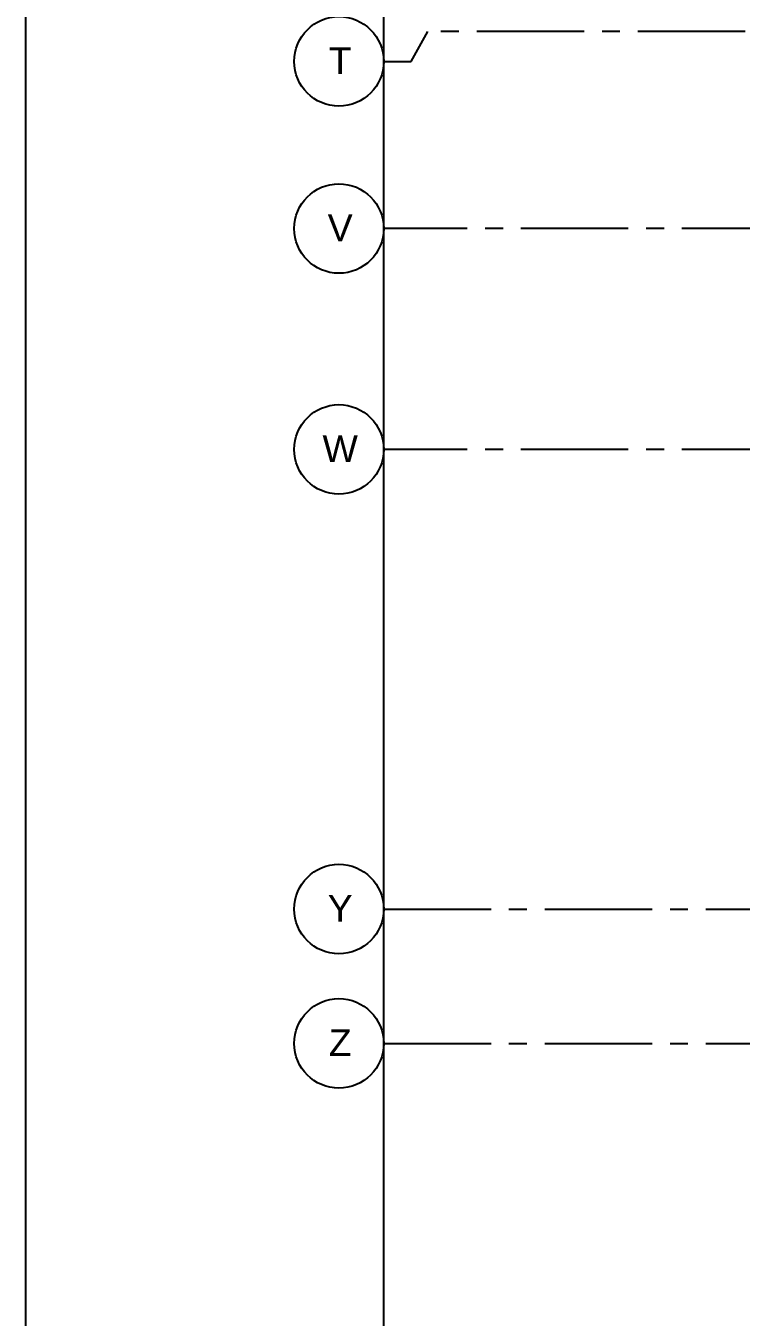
# Model space of a CAD drawing. Header units: inches. Extents: x -3700 to 348, y -844 to 2341.
# Drawn here: x -3700 to -3460.2, y -91.7 to 340.9 of the extents above; entities that cross this region are included whole.
import ezdxf
from ezdxf.enums import TextEntityAlignment as Align

# ---------------------------------------------------------------- set-up
doc = ezdxf.new("R2010")
doc.units = ezdxf.units.IN
doc.header["$LTSCALE"] = 48
doc.header["$MEASUREMENT"] = 0
doc.linetypes.add('CENTER2', pattern=[1.125, 0.75, -0.125, 0.125, -0.125])
doc.linetypes.add('HIDDEN', pattern=[0.375, 0.25, -0.125])
doc.layers.get('0').update_dxf_attribs({"color": 253})
doc.layers.add('A-ANNO-NPLT', color=253, linetype='Continuous', plot=False)
doc.layers.add('A-Grid(3-32)', color=253, linetype='CENTER2')
doc.layers.add('S-Grid-Iden', color=253, linetype='Continuous')
doc.styles.get("Standard").update_dxf_attribs({"font": 'arial.ttf'})

# ---------------------------------------------------------------- blocks, each defined once
blk = doc.blocks.new('Column Bubble')
blk.add_circle((-0.0042, -0.0024), 0.1562)
blk.add_attdef('XX', text='', height=0.0938).set_placement((0, 0), align=Align.MIDDLE_CENTER)
blk = doc.blocks.new('2ND FLOOR - STRUCTURAL GRID')
at = {"layer": 'A-Grid(3-32)'}
for p, q in [((11897.69, -8858.75), (8119.31, -8858.75)), ((11912.5, -8924.75), (8104.5, -8924.75)), ((11912.5, -8998.75), (8104.5, -8998.75)), ((8104.5, -9152.75), (11912.5, -9152.75)), ((8104.5, -9197.75), (11912.5, -9197.75))]:
    blk.add_line(p, q, dxfattribs=at)
blk.add_lwpolyline([(8104.5, -8868.75), (8113.67, -8868.75), (8119.31, -8858.75)], dxfattribs=at)
at = {"layer": 'S-Grid-Iden', "xscale": 96, "yscale": 96, "zscale": 96}
for p, values in [((8089.9, -8868.52), {'XX': 'T'}), ((8089.9, -8924.52), {'XX': 'V'}), ((8089.9, -8998.52), {'XX': 'W'}), ((8089.9, -9152.52), {'XX': 'Y'}), ((8089.9, -9197.52), {'XX': 'Z'})]:
    blk.add_blockref('Column Bubble', p, dxfattribs=at).add_auto_attribs(values)

msp = doc.modelspace()

# ---------------------------------------------------------------- linework, layer by layer
at = {"layer": 'A-ANNO-NPLT'}
for points in [[(-3700, -844.26), (-3700, 2131.74), (348, 2131.74), (348, -844.26)], [(-3580, -484.26), (-3580, 1771.74), (228, 1771.74), (228, -484.26)]]:
    msp.add_lwpolyline(points, close=True, dxfattribs=at)

# ---------------------------------------------------------------- block references
at = {"linetype": 'HIDDEN'}
msp.add_blockref('2ND FLOOR - STRUCTURAL GRID', (-11684.5, 9197.75), dxfattribs=at)

doc.saveas('drawing.dxf')
